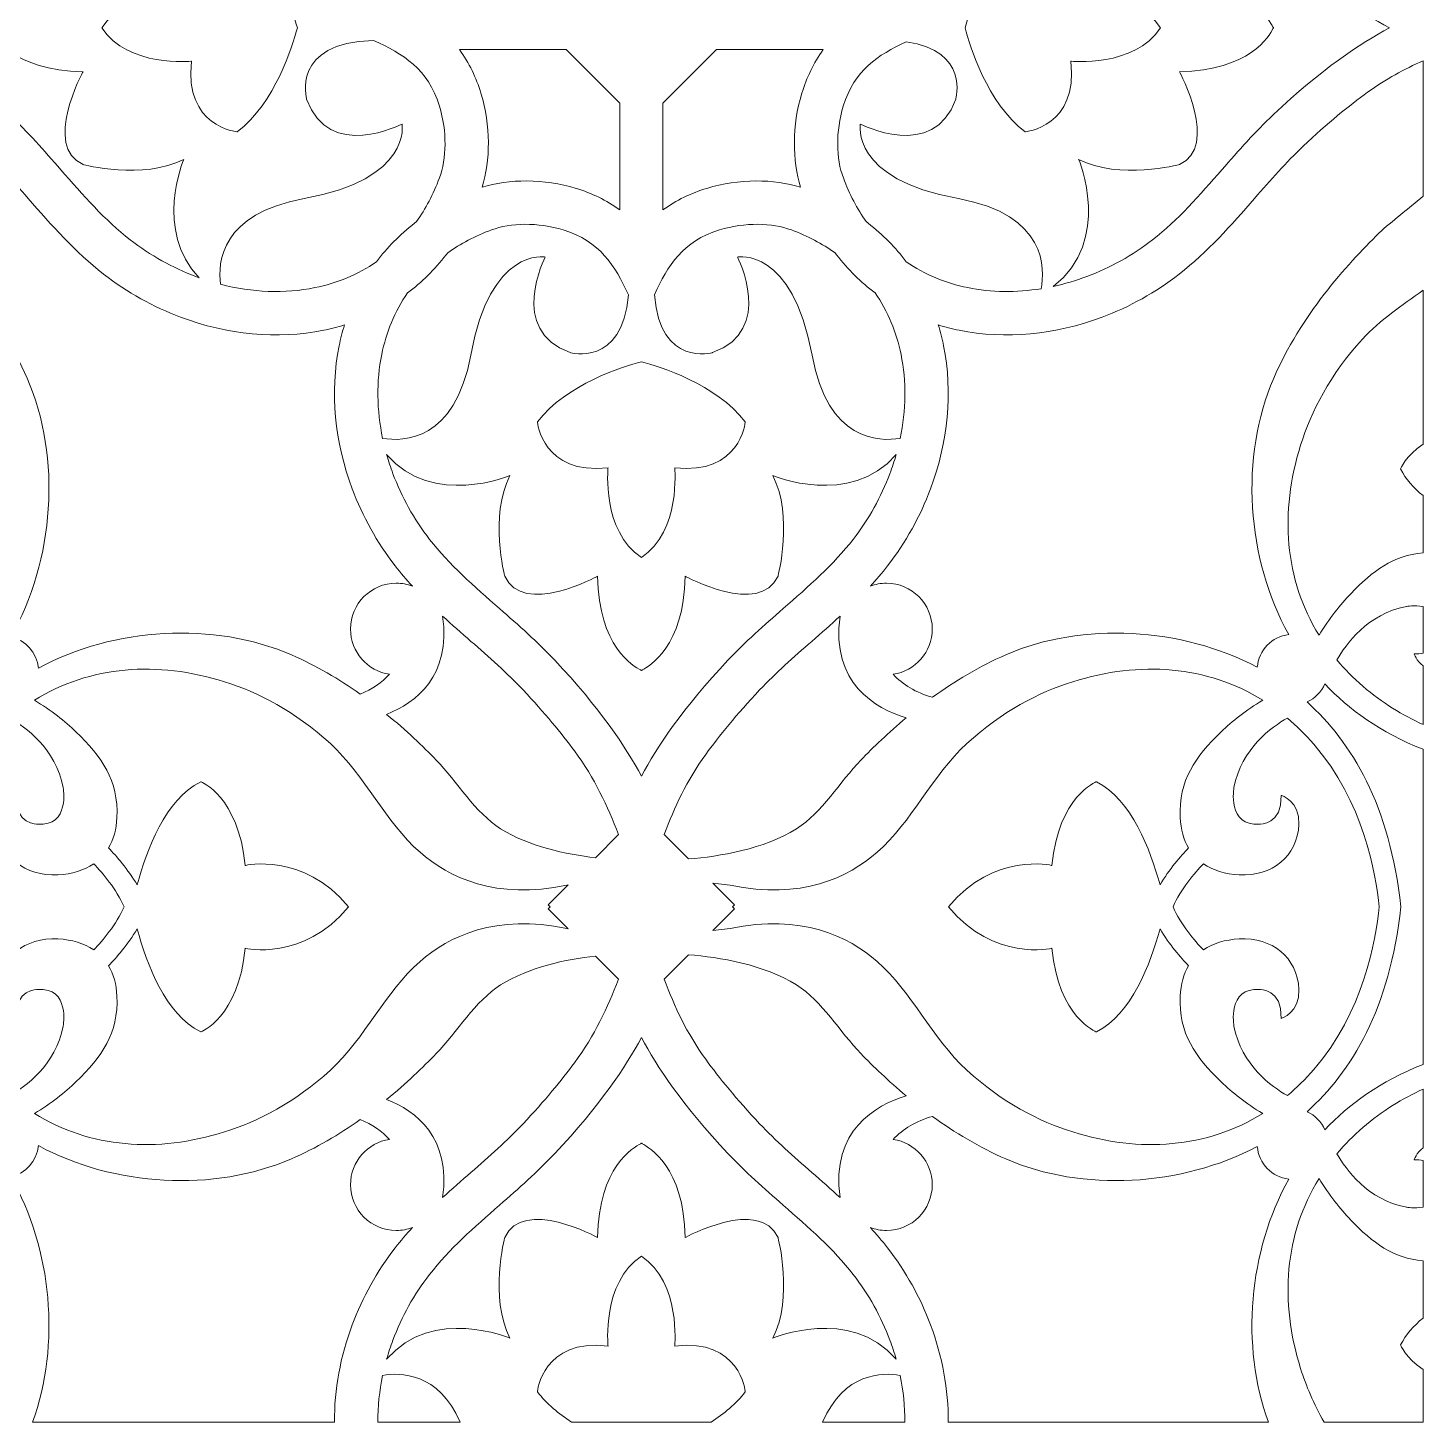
# Model space of a CAD drawing. Header units: millimetres. Extents: x -1200 to 1200, y -590 to 590.
# Drawn here: x 615 to 1200, y -590 to -5 of the extents above; entities that cross this region are included whole.
import ezdxf

# ---------------------------------------------------------------- set-up
doc = ezdxf.new("R2010")
doc.units = ezdxf.units.MM
doc.header["$MEASUREMENT"] = 0
doc.layers.add('Layer 1', color=7, linetype='Continuous')

msp = doc.modelspace()

# ---------------------------------------------------------------- linework, layer by layer
at = {"layer": 'Layer 1', "color": 250, "lineweight": 20}
for points, knots in [([(1044.8828, -113.8744), (1069.9049, -94.6566), (1055.5293, -60.6157), (1055.5293, -60.6157), (1072.5266, -69.3904), (1097.7459, -62.8099), (1097.7459, -62.8099), (1114.7422, -55.1318), (1097.7459, -23.8729), (1097.7459, -23.8729), (1127.2273, -23.3816), (1135.5683, -8.7954), (1136.9838, -5.7732), (1136.9838, -5.7732), (1137.2188, -5.7732), (1137.2188, -5.7732), (1137.2188, -5.7732), (1137.1832, -5.6755), (1137.1069, -5.4996), (1137.1832, -5.3235), (1137.2188, -5.2259), (1137.2188, -5.2259), (1137.2188, -5.2259), (1136.9838, -5.2259), (1136.9838, -5.2259), (1135.5683, -2.2027), (1127.2273, 12.3815), (1097.7459, 12.8728), (1097.7459, 12.8728), (1114.7422, 44.1337), (1097.7459, 51.8108), (1097.7459, 51.8108), (1072.5266, 58.3924), (1055.5293, 49.6166), (1055.5293, 49.6166), (1069.9069, 83.6586), (1044.8819, 102.8774), (1049.6412, 101.8469), (1054.372, 100.4533), (1059.0245, 98.7077), (1068.7233, 95.068), (1078.0679, 89.8892), (1086.5463, 83.3097), (1097.0595, 75.1514), (1106.332, 64.5569), (1115.5974, 53.9704), (1122.5737, 46.0014), (1129.551, 38.0313), (1137.1914, 30.8302), (1157.1633, 12.0133), (1173.6327, 0.9701), (1185.836, -5.4996), (1173.6327, -11.9671), (1157.1633, -23.0103), (1137.1914, -41.8283), (1129.551, -49.0283), (1122.5737, -56.9984), (1115.5974, -64.9675), (1106.332, -75.5549), (1097.0605, -86.1475), (1086.5463, -94.3047), (1078.0679, -100.8872), (1068.7233, -106.0651), (1059.0245, -109.7047), (1054.3731, -111.4503), (1049.6412, -112.8449), (1044.8828, -113.8744)], [0, 0, 0, 0, 0.04545455, 0.04545455, 0.04545455, 0.09090909, 0.09090909, 0.09090909, 0.13636364, 0.13636364, 0.13636364, 0.18181818, 0.18181818, 0.18181818, 0.22727273, 0.22727273, 0.22727273, 0.27272727, 0.27272727, 0.27272727, 0.31818182, 0.31818182, 0.31818182, 0.36363636, 0.36363636, 0.36363636, 0.40909091, 0.40909091, 0.40909091, 0.45454545, 0.45454545, 0.45454545, 0.5, 0.5, 0.5, 0.54545455, 0.54545455, 0.54545455, 0.59090909, 0.59090909, 0.59090909, 0.63636364, 0.63636364, 0.63636364, 0.68181818, 0.68181818, 0.68181818, 0.72727273, 0.72727273, 0.72727273, 0.77272727, 0.77272727, 0.77272727, 0.81818182, 0.81818182, 0.81818182, 0.86363636, 0.86363636, 0.86363636, 0.90909091, 0.90909091, 0.90909091, 0.95454545, 0.95454545, 0.95454545, 1, 1, 1, 1]), ([(686.8384, -110.2551), (667.5958, -90.6834), (680.2914, -60.6157), (680.2914, -60.6157), (663.295, -69.3904), (638.0747, -62.8099), (638.0747, -62.8099), (621.0784, -55.1318), (638.0747, -23.8729), (638.0747, -23.8729), (608.5934, -23.3816), (600.2523, -8.7954), (598.8378, -5.7732), (598.8378, -5.7732), (598.6019, -5.7732), (598.6019, -5.7732), (598.6019, -5.7732), (598.6374, -5.6755), (598.7137, -5.4996), (598.6374, -5.3235), (598.6019, -5.2259), (598.6019, -5.2259), (598.6019, -5.2259), (598.8378, -5.2259), (598.8378, -5.2259), (600.2523, -2.2027), (608.5934, 12.3815), (638.0747, 12.8728), (638.0747, 12.8728), (621.0784, 44.1337), (638.0747, 51.8108), (638.0747, 51.8108), (663.295, 58.3924), (680.2914, 49.6166), (680.2914, 49.6166), (667.5927, 79.6873), (686.8415, 99.2591), (686.3391, 99.08), (685.8399, 98.8969), (685.3394, 98.7077), (675.6398, 95.068), (666.2971, 89.8892), (657.8178, 83.3097), (647.3056, 75.1514), (638.031, 64.5569), (628.7646, 53.9704), (621.7893, 46.0014), (614.814, 38.0313), (607.1727, 30.8302), (587.2008, 12.0133), (570.7313, 0.9701), (558.529, -5.4996), (570.7313, -11.9671), (587.2008, -23.0103), (607.1727, -41.8283), (614.814, -49.0283), (621.7893, -56.9984), (628.7646, -64.9675), (638.031, -75.5549), (647.3046, -86.1475), (657.8178, -94.3047), (666.2971, -100.8872), (675.6398, -106.0651), (685.3394, -109.7047), (685.8399, -109.8939), (686.3391, -110.077), (686.8384, -110.2551)], [0, 0, 0, 0, 0.04545455, 0.04545455, 0.04545455, 0.09090909, 0.09090909, 0.09090909, 0.13636364, 0.13636364, 0.13636364, 0.18181818, 0.18181818, 0.18181818, 0.22727273, 0.22727273, 0.22727273, 0.27272727, 0.27272727, 0.27272727, 0.31818182, 0.31818182, 0.31818182, 0.36363636, 0.36363636, 0.36363636, 0.40909091, 0.40909091, 0.40909091, 0.45454545, 0.45454545, 0.45454545, 0.5, 0.5, 0.5, 0.54545455, 0.54545455, 0.54545455, 0.59090909, 0.59090909, 0.59090909, 0.63636364, 0.63636364, 0.63636364, 0.68181818, 0.68181818, 0.68181818, 0.72727273, 0.72727273, 0.72727273, 0.77272727, 0.77272727, 0.77272727, 0.81818182, 0.81818182, 0.81818182, 0.86363636, 0.86363636, 0.86363636, 0.90909091, 0.90909091, 0.90909091, 0.95454545, 0.95454545, 0.95454545, 1, 1, 1, 1]), ([(727.9415, -5.4996), (725.9432, 2.1674), (718.7036, 25.8051), (702.77, 38.0994), (702.77, 38.0994), (680.2914, 35.9073), (683.5801, 8.4865), (683.5801, 8.4865), (657.0103, 11.1934), (645.9347, -5.4996), (657.0103, -22.1935), (683.5801, -19.4845), (683.5801, -19.4845), (680.2914, -46.9063), (702.77, -49.0995), (702.77, -49.0995), (718.7036, -36.8031), (725.9432, -13.1665), (727.9415, -5.4996)], [0, 0, 0, 0, 0.16666667, 0.16666667, 0.16666667, 0.33333333, 0.33333333, 0.33333333, 0.5, 0.5, 0.5, 0.66666667, 0.66666667, 0.66666667, 0.83333333, 0.83333333, 0.83333333, 1, 1, 1, 1]), ([(1007.8791, -5.4996), (1009.8775, 2.1674), (1017.1171, 25.8051), (1033.0507, 38.0994), (1033.0507, 38.0994), (1055.5293, 35.9073), (1052.2405, 8.4865), (1052.2405, 8.4865), (1078.8104, 11.1934), (1089.8859, -5.4996), (1078.8104, -22.1935), (1052.2405, -19.4845), (1052.2405, -19.4845), (1055.5293, -46.9063), (1033.0507, -49.0995), (1033.0507, -49.0995), (1017.1171, -36.8031), (1009.8775, -13.1665), (1007.8791, -5.4996)], [0, 0, 0, 0, 0.16666667, 0.16666667, 0.16666667, 0.33333333, 0.33333333, 0.33333333, 0.5, 0.5, 0.5, 0.66666667, 0.66666667, 0.66666667, 0.83333333, 0.83333333, 0.83333333, 1, 1, 1, 1]), ([(759.8432, -10.7404), (724.9842, -11.6742), (731.8283, -35.3891), (731.8283, -35.3891), (741.1476, -61.7123), (771.8503, -45.8077), (771.8503, -45.8077), (771.8503, -45.8077), (776.2354, -68.8411), (730.7321, -77.0686), (695.9697, -83.3521), (694.4798, -103.7172), (695.7144, -112.9823), (709.011, -116.4084), (722.63, -116.9933), (735.3347, -114.4013), (744.5594, -112.5184), (753.3174, -108.9408), (761.1174, -103.5362), (765.5574, -97.6382), (770.87, -92.2031), (777.0917, -87.3753), (777.0917, -87.3753), (777.9398, -86.7262), (777.9398, -86.7262), (781.6872, -81.3928), (784.914, -75.2935), (787.4992, -68.3986), (790.5083, -60.3695), (790.7961, -48.9642), (787.5083, -38.2537), (782.7123, -22.6248), (772.2978, -16.4247), (759.8432, -10.7404)], [0, 0, 0, 0, 0.09090909, 0.09090909, 0.09090909, 0.18181818, 0.18181818, 0.18181818, 0.27272727, 0.27272727, 0.27272727, 0.36363636, 0.36363636, 0.36363636, 0.45454545, 0.45454545, 0.45454545, 0.54545455, 0.54545455, 0.54545455, 0.63636364, 0.63636364, 0.63636364, 0.72727273, 0.72727273, 0.72727273, 0.81818182, 0.81818182, 0.81818182, 0.90909091, 0.90909091, 0.90909091, 1, 1, 1, 1]), ([(983.2486, -11.3294), (1009.8378, -15.148), (1003.9924, -35.3891), (1003.9924, -35.3891), (994.674, -61.7123), (963.9704, -45.8077), (963.9704, -45.8077), (963.9704, -45.8077), (959.5832, -68.8411), (1005.0907, -77.0686), (1042.4066, -83.8139), (1041.3805, -106.7832), (1039.8022, -114.8326), (1029.3785, -116.5101), (1018.9273, -116.4216), (1009.0293, -114.4013), (999.8046, -112.5184), (991.0466, -108.9408), (983.2466, -103.5362), (978.8066, -97.6382), (973.495, -92.2031), (967.2713, -87.3753), (967.2713, -87.3753), (966.4252, -86.7262), (966.4252, -86.7262), (962.6768, -81.3928), (959.45, -75.2935), (956.8659, -68.3986), (953.8537, -60.3695), (953.568, -48.9642), (956.8567, -38.2537), (961.488, -23.1598), (971.3595, -16.8601), (983.2486, -11.3294)], [0, 0, 0, 0, 0.09090909, 0.09090909, 0.09090909, 0.18181818, 0.18181818, 0.18181818, 0.27272727, 0.27272727, 0.27272727, 0.36363636, 0.36363636, 0.36363636, 0.45454545, 0.45454545, 0.45454545, 0.54545455, 0.54545455, 0.54545455, 0.63636364, 0.63636364, 0.63636364, 0.72727273, 0.72727273, 0.72727273, 0.81818182, 0.81818182, 0.81818182, 0.90909091, 0.90909091, 0.90909091, 1, 1, 1, 1]), ([(619.3628, -273.8875), (618.7578, -267.4351), (614.0096, -262.1831), (607.8082, -260.8241), (626.092, -228.7891), (629.1205, -185.6988), (614.6768, -152.3729), (603.4049, -126.3692), (584.2456, -104.8169), (570.5421, -91.5989), (561.5493, -82.9289), (548.4611, -75.2192), (541.7818, -64.6206), (534.3388, -52.8206), (531.0673, -37.1582), (529.6374, -24.8485), (529.6374, -24.8485), (537.9215, -16.564), (537.9215, -16.564), (548.0869, -20.6026), (557.9229, -25.4344), (567.6622, -32.4788), (575.4184, -38.0909), (584.4306, -45.4517), (594.6805, -55.1094), (601.8103, -61.8293), (608.4358, -69.3976), (615.0592, -76.9648), (624.9144, -88.2267), (634.7788, -99.4947), (646.6812, -108.7302), (656.5771, -116.4114), (667.5469, -122.4823), (678.9876, -126.772), (698.5731, -134.1205), (719.5557, -136.214), (738.9754, -132.2529), (741.9174, -131.6527), (744.8238, -130.9121), (747.6825, -130.0323), (746.8038, -132.8938), (746.0646, -135.8), (745.4645, -138.7439), (741.5026, -158.1691), (743.5964, -179.1569), (750.9439, -198.749), (755.2334, -210.1929), (761.3015, -221.1639), (768.9795, -231.0647), (771.2595, -234.0035), (773.6625, -236.8192), (776.1611, -239.5404), (774.0601, -238.7499), (771.7853, -238.3176), (769.4097, -238.3176), (758.8141, -238.3176), (750.2219, -246.9143), (750.2219, -257.5129), (750.2219, -267.1686), (757.3527, -275.1601), (766.6334, -276.5059), (763.3863, -279.8902), (759.3133, -282.7853), (754.2083, -284.7801), (745.489, -278.6065), (735.8096, -272.8387), (725.4195, -268.3313), (692.9178, -254.2364), (651.1222, -256.7724), (619.3628, -273.8875)], [0, 0, 0, 0, 0.04347826, 0.04347826, 0.04347826, 0.08695652, 0.08695652, 0.08695652, 0.13043478, 0.13043478, 0.13043478, 0.17391304, 0.17391304, 0.17391304, 0.2173913, 0.2173913, 0.2173913, 0.26086957, 0.26086957, 0.26086957, 0.30434783, 0.30434783, 0.30434783, 0.34782609, 0.34782609, 0.34782609, 0.39130435, 0.39130435, 0.39130435, 0.43478261, 0.43478261, 0.43478261, 0.47826087, 0.47826087, 0.47826087, 0.52173913, 0.52173913, 0.52173913, 0.56521739, 0.56521739, 0.56521739, 0.60869565, 0.60869565, 0.60869565, 0.65217391, 0.65217391, 0.65217391, 0.69565217, 0.69565217, 0.69565217, 0.73913043, 0.73913043, 0.73913043, 0.7826087, 0.7826087, 0.7826087, 0.82608696, 0.82608696, 0.82608696, 0.86956522, 0.86956522, 0.86956522, 0.91304348, 0.91304348, 0.91304348, 0.95652174, 0.95652174, 0.95652174, 1, 1, 1, 1]), ([(805.4005, -72.2987), (808.9029, -61.0959), (809.0788, -46.4252), (804.9246, -32.8989), (802.9354, -26.4181), (799.9588, -20.1428), (795.8889, -14.5469), (795.8889, -14.5469), (840.6582, -14.5469), (840.6582, -14.5469), (840.6582, -14.5469), (863.1368, -37.032), (863.1368, -37.032), (863.1368, -37.032), (863.1368, -81.816), (863.1368, -81.816), (857.5415, -77.742), (851.269, -74.7655), (844.7899, -72.7748), (831.2666, -68.6204), (816.6002, -68.7953), (805.4005, -72.2987)], [0, 0, 0, 0, 0.14285714, 0.14285714, 0.14285714, 0.28571429, 0.28571429, 0.28571429, 0.42857143, 0.42857143, 0.42857143, 0.57142857, 0.57142857, 0.57142857, 0.71428571, 0.71428571, 0.71428571, 0.85714286, 0.85714286, 0.85714286, 1, 1, 1, 1]), ([(948.4761, -14.5469), (944.4042, -20.1428), (941.4276, -26.4181), (939.4385, -32.8989), (935.2863, -46.4252), (935.4602, -61.0959), (938.9625, -72.2987), (927.7629, -68.7953), (913.0975, -68.6204), (899.5741, -72.7748), (893.0951, -74.7655), (886.8225, -77.742), (881.2282, -81.816), (881.2282, -81.816), (881.2282, -37.032), (881.2282, -37.032), (881.2282, -37.032), (903.707, -14.5469), (903.707, -14.5469), (903.707, -14.5469), (948.4761, -14.5469), (948.4761, -14.5469)], [0, 0, 0, 0, 0.14285714, 0.14285714, 0.14285714, 0.28571429, 0.28571429, 0.28571429, 0.42857143, 0.42857143, 0.42857143, 0.57142857, 0.57142857, 0.57142857, 0.71428571, 0.71428571, 0.71428571, 0.85714286, 0.85714286, 0.85714286, 1, 1, 1, 1]), ([(1199.9503, -76.0534), (1199.9503, -76.0534), (1199.9503, -19.2842), (1199.9503, -19.2842), (1192.0659, -22.7754), (1184.3533, -26.943), (1176.7019, -32.4788), (1168.9466, -38.0909), (1159.9334, -45.4517), (1149.6846, -55.1094), (1142.5538, -61.8293), (1135.9293, -69.3976), (1129.3049, -76.9648), (1119.4486, -88.2267), (1109.5843, -99.4947), (1097.6829, -108.7302), (1087.7849, -116.4114), (1076.8161, -122.4823), (1065.3774, -126.772), (1045.791, -134.1205), (1024.8083, -136.214), (1005.3876, -132.2529), (1002.4466, -131.6527), (999.5402, -130.9121), (996.6804, -130.0323), (997.5581, -132.8938), (998.2985, -135.8), (998.9005, -138.7439), (1002.8595, -158.1691), (1000.7656, -179.1569), (993.4202, -198.749), (989.1297, -210.1929), (983.0615, -221.1639), (975.3835, -231.0647), (973.1045, -234.0035), (970.7015, -236.8192), (968.2039, -239.5404), (970.3039, -238.7499), (972.5778, -238.3176), (974.9534, -238.3176), (985.55, -238.3176), (994.1433, -246.9143), (994.1433, -257.5129), (994.1433, -267.1686), (987.0124, -275.1601), (977.7306, -276.5059), (981.8107, -280.7589), (987.1964, -284.2399), (994.2998, -286.133), (1003.5042, -279.4497), (1013.8303, -273.1663), (1024.9761, -268.3313), (1057.2785, -254.3229), (1098.7598, -256.746), (1130.447, -273.5783), (1130.9371, -266.4016), (1136.5435, -260.6267), (1143.6449, -259.879), (1125.8351, -227.9437), (1123.0089, -185.3712), (1137.3103, -152.3729), (1148.5821, -126.3692), (1167.7415, -104.8169), (1181.4449, -91.5989), (1186.8896, -86.3499), (1193.8344, -81.4529), (1199.9503, -76.0534)], [0, 0, 0, 0, 0.04545455, 0.04545455, 0.04545455, 0.09090909, 0.09090909, 0.09090909, 0.13636364, 0.13636364, 0.13636364, 0.18181818, 0.18181818, 0.18181818, 0.22727273, 0.22727273, 0.22727273, 0.27272727, 0.27272727, 0.27272727, 0.31818182, 0.31818182, 0.31818182, 0.36363636, 0.36363636, 0.36363636, 0.40909091, 0.40909091, 0.40909091, 0.45454545, 0.45454545, 0.45454545, 0.5, 0.5, 0.5, 0.54545455, 0.54545455, 0.54545455, 0.59090909, 0.59090909, 0.59090909, 0.63636364, 0.63636364, 0.63636364, 0.68181818, 0.68181818, 0.68181818, 0.72727273, 0.72727273, 0.72727273, 0.77272727, 0.77272727, 0.77272727, 0.81818182, 0.81818182, 0.81818182, 0.86363636, 0.86363636, 0.86363636, 0.90909091, 0.90909091, 0.90909091, 0.95454545, 0.95454545, 0.95454545, 1, 1, 1, 1]), ([(866.7368, -117.4277), (861.1089, -105.1647), (854.874, -94.9385), (839.4367, -90.1971), (828.7293, -86.9084), (817.3273, -87.1942), (809.3004, -90.2062), (802.4076, -92.7921), (796.3079, -96.0198), (790.9781, -99.7683), (790.9781, -99.7683), (790.3293, -100.6167), (790.3293, -100.6167), (785.5008, -106.8402), (780.0693, -112.1542), (774.173, -116.5955), (768.769, -124.3978), (765.1934, -133.1572), (763.311, -142.3846), (761.0055, -153.6872), (761.215, -165.71), (763.6974, -177.5873), (772.3812, -179.044), (794.1063, -178.8507), (800.6341, -142.7183), (808.8592, -97.1998), (831.8849, -101.5861), (831.8849, -101.5861), (831.8849, -101.5861), (815.9849, -132.2977), (842.3005, -141.6217), (842.3005, -141.6217), (864.2259, -147.951), (866.7368, -117.4277)], [0, 0, 0, 0, 0.09090909, 0.09090909, 0.09090909, 0.18181818, 0.18181818, 0.18181818, 0.27272727, 0.27272727, 0.27272727, 0.36363636, 0.36363636, 0.36363636, 0.45454545, 0.45454545, 0.45454545, 0.54545455, 0.54545455, 0.54545455, 0.63636364, 0.63636364, 0.63636364, 0.72727273, 0.72727273, 0.72727273, 0.81818182, 0.81818182, 0.81818182, 0.90909091, 0.90909091, 0.90909091, 1, 1, 1, 1]), ([(980.6666, -177.5873), (983.15, -165.71), (983.3585, -153.6872), (981.0541, -142.3846), (979.1697, -133.1572), (975.5951, -124.3978), (970.191, -116.5955), (964.2948, -112.1542), (958.8622, -106.8402), (954.0358, -100.6167), (954.0358, -100.6167), (953.387, -99.7683), (953.387, -99.7683), (948.054, -96.0198), (941.9564, -92.7921), (935.0636, -90.2062), (927.0367, -87.1942), (915.6358, -86.9084), (904.9283, -90.1971), (889.489, -94.9374), (883.2551, -105.1638), (877.6283, -117.4266), (880.1381, -147.952), (902.0636, -141.6217), (902.0636, -141.6217), (928.3802, -132.2977), (912.4802, -101.5861), (912.4802, -101.5861), (912.4802, -101.5861), (935.507, -97.1998), (943.731, -142.7183), (950.2578, -178.8476), (971.9829, -179.0419), (980.6666, -177.5873)], [0, 0, 0, 0, 0.09090909, 0.09090909, 0.09090909, 0.18181818, 0.18181818, 0.18181818, 0.27272727, 0.27272727, 0.27272727, 0.36363636, 0.36363636, 0.36363636, 0.45454545, 0.45454545, 0.45454545, 0.54545455, 0.54545455, 0.54545455, 0.63636364, 0.63636364, 0.63636364, 0.72727273, 0.72727273, 0.72727273, 0.81818182, 0.81818182, 0.81818182, 0.90909091, 0.90909091, 0.90909091, 1, 1, 1, 1]), ([(1199.9503, -225.6163), (1199.9503, -225.6163), (1199.9503, -201.6013), (1199.9503, -201.6013), (1196.0066, -198.4102), (1192.7066, -194.7033), (1190.5212, -190.3842), (1190.5212, -190.3842), (1192.5571, -185.0223), (1199.9503, -179.989), (1199.9503, -179.989), (1199.9503, -115.5071), (1199.9503, -115.5071), (1191.1212, -121.7855), (1182.0022, -127.8767), (1174.5255, -136.0126), (1160.9229, -150.8104), (1153.0384, -166.2898), (1148.5975, -180.4508), (1139.7439, -208.6782), (1141.8561, -236.7745), (1156.3456, -260.1425), (1160.5263, -253.089), (1165.2042, -247.3018), (1169.6066, -242.709), (1178.7388, -233.1815), (1187.4642, -226.6356), (1199.9503, -225.6163)], [0, 0, 0, 0, 0.11111111, 0.11111111, 0.11111111, 0.22222222, 0.22222222, 0.22222222, 0.33333333, 0.33333333, 0.33333333, 0.44444444, 0.44444444, 0.44444444, 0.55555556, 0.55555556, 0.55555556, 0.66666667, 0.66666667, 0.66666667, 0.77777778, 0.77777778, 0.77777778, 0.88888889, 0.88888889, 0.88888889, 1, 1, 1, 1]), ([(872.1815, -145.5075), (879.8473, -147.5075), (903.4781, -154.7482), (915.7689, -170.6873), (915.7689, -170.6873), (913.5764, -193.1724), (886.1636, -189.8816), (886.1636, -189.8816), (888.8707, -216.4591), (872.1815, -227.5379), (855.4924, -216.4591), (858.2015, -189.8816), (858.2015, -189.8816), (830.7886, -193.1724), (828.5951, -170.6873), (828.5951, -170.6873), (840.8879, -154.7482), (864.5177, -147.5075), (872.1815, -145.5075)], [0, 0, 0, 0, 0.16666667, 0.16666667, 0.16666667, 0.33333333, 0.33333333, 0.33333333, 0.5, 0.5, 0.5, 0.66666667, 0.66666667, 0.66666667, 0.83333333, 0.83333333, 0.83333333, 1, 1, 1, 1]), ([(872.1815, -319.2422), (878.6493, -307.0353), (889.6893, -290.5611), (908.5018, -270.5845), (915.6998, -262.941), (923.6676, -255.9616), (931.6334, -248.9854), (942.2178, -239.7173), (952.8073, -230.4411), (960.9632, -219.9248), (967.5429, -211.4431), (972.7202, -202.0967), (976.3588, -192.3942), (977.3473, -189.7545), (978.2249, -187.0894), (978.9866, -184.4069), (959.5547, -206.8055), (927.2839, -193.1724), (927.2839, -193.1724), (936.0551, -210.1736), (929.4764, -235.4001), (929.4764, -235.4001), (921.8015, -252.4013), (890.5496, -235.4001), (890.5496, -235.4001), (890.0595, -264.89), (875.4774, -273.2334), (872.4561, -274.6484), (872.4561, -274.6484), (872.4561, -274.8844), (872.4561, -274.8844), (872.4561, -274.8844), (872.3585, -274.8488), (872.1815, -274.7725), (872.0066, -274.8488), (871.9079, -274.8844), (871.9079, -274.8844), (871.9079, -274.8844), (871.9079, -274.6484), (871.9079, -274.6484), (868.8876, -273.2334), (854.3056, -264.89), (853.8154, -235.4001), (853.8154, -235.4001), (822.5645, -252.4013), (814.8886, -235.4001), (814.8886, -235.4001), (808.3089, -210.1736), (817.0821, -193.1724), (817.0821, -193.1724), (784.8103, -206.8076), (765.3784, -184.4048), (766.1401, -187.0894), (767.0147, -189.7545), (768.0052, -192.3942), (771.6429, -202.0967), (776.8221, -211.4431), (783.3998, -219.9248), (791.5557, -230.4401), (802.1463, -239.7173), (812.7286, -248.9854), (820.6974, -255.9616), (828.6652, -262.941), (835.8632, -270.5845), (854.6747, -290.5611), (865.7147, -307.0353), (872.1815, -319.2422)], [0, 0, 0, 0, 0.04545455, 0.04545455, 0.04545455, 0.09090909, 0.09090909, 0.09090909, 0.13636364, 0.13636364, 0.13636364, 0.18181818, 0.18181818, 0.18181818, 0.22727273, 0.22727273, 0.22727273, 0.27272727, 0.27272727, 0.27272727, 0.31818182, 0.31818182, 0.31818182, 0.36363636, 0.36363636, 0.36363636, 0.40909091, 0.40909091, 0.40909091, 0.45454545, 0.45454545, 0.45454545, 0.5, 0.5, 0.5, 0.54545455, 0.54545455, 0.54545455, 0.59090909, 0.59090909, 0.59090909, 0.63636364, 0.63636364, 0.63636364, 0.68181818, 0.68181818, 0.68181818, 0.72727273, 0.72727273, 0.72727273, 0.77272727, 0.77272727, 0.77272727, 0.81818182, 0.81818182, 0.81818182, 0.86363636, 0.86363636, 0.86363636, 0.90909091, 0.90909091, 0.90909091, 0.95454545, 0.95454545, 0.95454545, 1, 1, 1, 1]), ([(1199.9503, -297.5831), (1199.9503, -297.5831), (1199.9503, -272.976), (1199.9503, -272.976), (1197.0744, -270.7941), (1196.2202, -267.8817), (1196.2202, -267.8817), (1197.6205, -267.9438), (1198.8572, -267.8745), (1199.9503, -267.7037), (1199.9503, -267.7037), (1199.9503, -248.0638), (1199.9503, -248.0638), (1196.3391, -247.4484), (1192.9293, -248.075), (1192.9293, -248.075), (1176.6724, -251.1348), (1167.4975, -264.0111), (1163.8354, -270.4736), (1167.0734, -274.3381), (1170.7019, -278.0328), (1174.7371, -281.53), (1182.7384, -288.4635), (1191.4161, -293.6718), (1199.9503, -297.5831)], [0, 0, 0, 0, 0.125, 0.125, 0.125, 0.25, 0.25, 0.25, 0.375, 0.375, 0.375, 0.5, 0.5, 0.5, 0.625, 0.625, 0.625, 0.75, 0.75, 0.75, 0.875, 0.875, 0.875, 1, 1, 1, 1]), ([(765.3845, -293.2924), (773.5954, -299.992), (780.6215, -306.7169), (786.1751, -312.4806), (794.8446, -321.473), (802.552, -334.5659), (813.1466, -341.2492), (824.9442, -348.6923), (840.6022, -351.9658), (852.9073, -353.396), (852.9073, -353.396), (862.5704, -343.7282), (862.5704, -343.7282), (858.0174, -331.6892), (852.6358, -320.176), (844.1361, -308.6355), (838.67, -301.2177), (831.6367, -292.6922), (822.586, -283.0813), (815.8669, -275.9484), (808.3009, -269.3211), (800.7367, -262.6958), (796.7442, -259.1985), (792.7497, -255.7012), (788.8466, -252.1124), (792.4201, -277.2952), (777.6765, -288.4229), (765.3845, -293.2924)], [0, 0, 0, 0, 0.11111111, 0.11111111, 0.11111111, 0.22222222, 0.22222222, 0.22222222, 0.33333333, 0.33333333, 0.33333333, 0.44444444, 0.44444444, 0.44444444, 0.55555556, 0.55555556, 0.55555556, 0.66666667, 0.66666667, 0.66666667, 0.77777778, 0.77777778, 0.77777778, 0.88888889, 0.88888889, 0.88888889, 1, 1, 1, 1]), ([(881.7612, -343.6957), (881.7612, -343.6957), (891.9998, -353.9383), (891.9998, -353.9383), (904.8113, -352.8875), (923.6097, -349.854), (937.249, -341.2492), (947.8425, -334.5659), (955.55, -321.473), (964.2185, -312.4806), (969.3632, -307.1431), (975.77, -300.9797), (983.2121, -294.7755), (970.4392, -290.8673), (951.5188, -280.2798), (955.5174, -252.1124), (951.6123, -255.7012), (947.6208, -259.1985), (943.6283, -262.6958), (936.0632, -269.3211), (928.4971, -275.9484), (921.7792, -283.0813), (912.1242, -293.3331), (904.7646, -302.3479), (899.1551, -310.1064), (891.229, -321.0692), (886.1045, -332.1571), (881.7612, -343.6957)], [0, 0, 0, 0, 0.11111111, 0.11111111, 0.11111111, 0.22222222, 0.22222222, 0.22222222, 0.33333333, 0.33333333, 0.33333333, 0.44444444, 0.44444444, 0.44444444, 0.55555556, 0.55555556, 0.55555556, 0.66666667, 0.66666667, 0.66666667, 0.77777778, 0.77777778, 0.77777778, 0.88888889, 0.88888889, 0.88888889, 1, 1, 1, 1]), ([(749.4266, -374.0044), (730.3792, -397.1669), (706.0588, -391.3514), (706.0588, -391.3514), (703.3181, -420.416), (687.4181, -426.4492), (687.4181, -426.4492), (672.5097, -418.9023), (664.8663, -398.0774), (660.7405, -383.2145), (656.9066, -389.7635), (652.0384, -395.3094), (648.772, -398.6867), (650.8384, -402.1626), (652.0649, -406.4218), (652.2886, -411.4429), (652.9821, -427.0302), (645.9896, -436.935), (635.1103, -447.3699), (630.5168, -451.7735), (624.7324, -456.4528), (617.6818, -460.6367), (641.0421, -475.1283), (669.1294, -477.2412), (697.3497, -468.385), (711.5066, -463.9428), (726.9825, -456.0561), (741.775, -442.4494), (756.5971, -428.8205), (764.6331, -409.739), (779.3757, -396.8913), (791.4164, -386.4025), (811.2236, -376.7143), (840.9306, -383.125), (840.9306, -383.125), (841.4829, -383.186), (841.4829, -383.186), (841.4829, -383.186), (833.1134, -374.8141), (833.1134, -374.8141), (833.1134, -374.8141), (833.9218, -374.0044), (833.9218, -374.0044), (833.9218, -374.0044), (833.1134, -373.1957), (833.1134, -373.1957), (833.1134, -373.1957), (841.4829, -364.8228), (841.4829, -364.8228), (841.4829, -364.8228), (840.9306, -364.8828), (840.9306, -364.8828), (811.2236, -371.2924), (791.4164, -361.6042), (779.3757, -351.1144), (764.6331, -338.2697), (756.5971, -319.1862), (741.775, -305.5563), (726.9825, -291.9507), (711.5066, -284.064), (697.3497, -279.6227), (669.1294, -270.7655), (641.0421, -272.8784), (617.6818, -287.3721), (624.7324, -291.5549), (630.5168, -296.2322), (635.1103, -300.6379), (645.9896, -311.0717), (652.9821, -320.9756), (652.2886, -336.5648), (652.0649, -341.5859), (650.8384, -345.8451), (648.772, -349.321), (652.0384, -352.6972), (656.9066, -358.2433), (660.7405, -364.7922), (664.8663, -349.9293), (672.5097, -329.1033), (687.4181, -321.5575), (687.4181, -321.5575), (703.3181, -327.5907), (706.0588, -356.6563), (706.0588, -356.6563), (730.3792, -350.8418), (749.4266, -374.0044)], [0, 0, 0, 0, 0.03571429, 0.03571429, 0.03571429, 0.07142857, 0.07142857, 0.07142857, 0.10714286, 0.10714286, 0.10714286, 0.14285714, 0.14285714, 0.14285714, 0.17857143, 0.17857143, 0.17857143, 0.21428571, 0.21428571, 0.21428571, 0.25, 0.25, 0.25, 0.28571429, 0.28571429, 0.28571429, 0.32142857, 0.32142857, 0.32142857, 0.35714286, 0.35714286, 0.35714286, 0.39285714, 0.39285714, 0.39285714, 0.42857143, 0.42857143, 0.42857143, 0.46428571, 0.46428571, 0.46428571, 0.5, 0.5, 0.5, 0.53571429, 0.53571429, 0.53571429, 0.57142857, 0.57142857, 0.57142857, 0.60714286, 0.60714286, 0.60714286, 0.64285714, 0.64285714, 0.64285714, 0.67857143, 0.67857143, 0.67857143, 0.71428571, 0.71428571, 0.71428571, 0.75, 0.75, 0.75, 0.78571429, 0.78571429, 0.78571429, 0.82142857, 0.82142857, 0.82142857, 0.85714286, 0.85714286, 0.85714286, 0.89285714, 0.89285714, 0.89285714, 0.92857143, 0.92857143, 0.92857143, 0.96428571, 0.96428571, 0.96428571, 1, 1, 1, 1]), ([(910.4412, -374.0044), (910.4412, -374.0044), (911.2507, -374.8141), (911.2507, -374.8141), (911.2507, -374.8141), (902.1266, -383.9398), (902.1266, -383.9398), (902.1266, -383.9398), (909.4639, -383.125), (909.4639, -383.125), (939.172, -376.7143), (958.9792, -386.4025), (971.0187, -396.8913), (985.7615, -409.739), (993.7985, -428.8205), (1008.6195, -442.4494), (1023.413, -456.0561), (1038.889, -463.9428), (1053.0459, -468.385), (1081.2652, -477.2412), (1109.3533, -475.1283), (1132.7148, -460.6367), (1125.6622, -456.4528), (1119.8778, -451.7735), (1115.2863, -447.3699), (1104.406, -436.935), (1097.4144, -427.0302), (1098.1059, -411.4429), (1098.3307, -406.4218), (1099.5551, -402.1626), (1101.6225, -398.6867), (1098.356, -395.3094), (1093.4879, -389.7635), (1089.6531, -383.2145), (1085.5303, -398.0774), (1077.8839, -418.9023), (1062.9765, -426.4492), (1062.9765, -426.4492), (1047.0765, -420.416), (1044.3358, -391.3514), (1044.3358, -391.3514), (1020.0164, -397.1669), (1000.9679, -374.0044), (1020.0164, -350.8418), (1044.3358, -356.6563), (1044.3358, -356.6563), (1047.0765, -327.5907), (1062.9765, -321.5575), (1062.9765, -321.5575), (1077.8839, -329.1033), (1085.5303, -349.9293), (1089.6531, -364.7922), (1093.4879, -358.2433), (1098.356, -352.6972), (1101.6225, -349.321), (1099.5551, -345.8451), (1098.3307, -341.5859), (1098.1059, -336.5648), (1097.4144, -320.9756), (1104.406, -311.0717), (1115.2863, -300.6379), (1119.8778, -296.2322), (1125.6622, -291.5549), (1132.7148, -287.3721), (1109.3533, -272.8784), (1081.2652, -270.7655), (1053.0459, -279.6227), (1038.889, -284.064), (1023.413, -291.9507), (1008.6195, -305.5563), (993.7985, -319.1862), (985.7615, -338.2697), (971.0187, -351.1144), (958.9792, -361.6042), (939.172, -371.2924), (909.4639, -364.8828), (909.4639, -364.8828), (902.1266, -364.0669), (902.1266, -364.0669), (902.1266, -364.0669), (911.2507, -373.1957), (911.2507, -373.1957), (911.2507, -373.1957), (910.4412, -374.0044), (910.4412, -374.0044)], [0, 0, 0, 0, 0.03571429, 0.03571429, 0.03571429, 0.07142857, 0.07142857, 0.07142857, 0.10714286, 0.10714286, 0.10714286, 0.14285714, 0.14285714, 0.14285714, 0.17857143, 0.17857143, 0.17857143, 0.21428571, 0.21428571, 0.21428571, 0.25, 0.25, 0.25, 0.28571429, 0.28571429, 0.28571429, 0.32142857, 0.32142857, 0.32142857, 0.35714286, 0.35714286, 0.35714286, 0.39285714, 0.39285714, 0.39285714, 0.42857143, 0.42857143, 0.42857143, 0.46428571, 0.46428571, 0.46428571, 0.5, 0.5, 0.5, 0.53571429, 0.53571429, 0.53571429, 0.57142857, 0.57142857, 0.57142857, 0.60714286, 0.60714286, 0.60714286, 0.64285714, 0.64285714, 0.64285714, 0.67857143, 0.67857143, 0.67857143, 0.71428571, 0.71428571, 0.71428571, 0.75, 0.75, 0.75, 0.78571429, 0.78571429, 0.78571429, 0.82142857, 0.82142857, 0.82142857, 0.85714286, 0.85714286, 0.85714286, 0.89285714, 0.89285714, 0.89285714, 0.92857143, 0.92857143, 0.92857143, 0.96428571, 0.96428571, 0.96428571, 1, 1, 1, 1]), ([(1199.9503, -440.0711), (1199.9503, -440.0711), (1199.9503, -307.9376), (1199.9503, -307.9376), (1182.1049, -300.8901), (1168.7534, -291.1786), (1158.7659, -280.5677), (1157.2934, -283.9104), (1154.6229, -286.603), (1151.2995, -288.1055), (1169.9005, -304.7974), (1186.0913, -331.4532), (1190.6158, -374.0044), (1186.0913, -416.5556), (1169.9005, -443.2104), (1151.2995, -459.9023), (1154.6229, -461.4047), (1157.2934, -464.0984), (1158.7659, -467.44), (1168.7534, -456.8292), (1182.1049, -447.1176), (1199.9503, -440.0711)], [0, 0, 0, 0, 0.14285714, 0.14285714, 0.14285714, 0.28571429, 0.28571429, 0.28571429, 0.42857143, 0.42857143, 0.42857143, 0.57142857, 0.57142857, 0.57142857, 0.71428571, 0.71428571, 0.71428571, 0.85714286, 0.85714286, 0.85714286, 1, 1, 1, 1]), ([(568.8937, -374.0044), (570.2188, -388.0484), (575.4744, -418.1933), (596.2995, -442.2379), (599.7968, -446.2743), (603.4893, -449.9038), (607.3517, -453.1427), (613.8124, -449.4806), (626.6849, -440.302), (629.7439, -424.0404), (629.7439, -424.0404), (632.7673, -407.5856), (619.0181, -408.6832), (619.0181, -408.6832), (609.3948, -408.4074), (609.9439, -420.7497), (609.9439, -420.7497), (602.0554, -418.4354), (602.5191, -408.6018), (603.1568, -395.0602), (613.7747, -386.7341), (627.5453, -387.4472), (633.4425, -387.7524), (638.5354, -389.3027), (642.5453, -392.0512), (646.2642, -388.1949), (652.0679, -381.4434), (655.2673, -374.0044), (652.0679, -366.5633), (646.2642, -359.8118), (642.5453, -355.9555), (638.5354, -358.7061), (633.4425, -360.2543), (627.5453, -360.5595), (613.7747, -361.2726), (603.1568, -352.9485), (602.5191, -339.407), (602.0554, -329.5723), (609.9439, -327.2571), (609.9439, -327.2571), (609.3948, -339.6002), (619.0181, -339.3235), (619.0181, -339.3235), (632.7673, -340.4201), (629.7439, -323.9653), (629.7439, -323.9653), (626.6849, -307.7047), (613.8124, -298.5261), (607.3517, -294.862), (603.4893, -298.1029), (599.7968, -301.7324), (596.2995, -305.7688), (575.4744, -329.8144), (570.2188, -359.9593), (568.8937, -374.0044)], [0, 0, 0, 0, 0.05555556, 0.05555556, 0.05555556, 0.11111111, 0.11111111, 0.11111111, 0.16666667, 0.16666667, 0.16666667, 0.22222222, 0.22222222, 0.22222222, 0.27777778, 0.27777778, 0.27777778, 0.33333333, 0.33333333, 0.33333333, 0.38888889, 0.38888889, 0.38888889, 0.44444444, 0.44444444, 0.44444444, 0.5, 0.5, 0.5, 0.55555556, 0.55555556, 0.55555556, 0.61111111, 0.61111111, 0.61111111, 0.66666667, 0.66666667, 0.66666667, 0.72222222, 0.72222222, 0.72222222, 0.77777778, 0.77777778, 0.77777778, 0.83333333, 0.83333333, 0.83333333, 0.88888889, 0.88888889, 0.88888889, 0.94444444, 0.94444444, 0.94444444, 1, 1, 1, 1]), ([(1095.1273, -374.0044), (1098.3277, -381.4434), (1104.1304, -388.1949), (1107.8493, -392.0512), (1111.8602, -389.3027), (1116.9521, -387.7524), (1122.8503, -387.4472), (1136.6188, -386.7341), (1147.2378, -395.0602), (1147.8764, -408.6018), (1148.3391, -418.4354), (1140.4496, -420.7497), (1140.4496, -420.7497), (1141.0008, -408.4074), (1131.3764, -408.6832), (1131.3764, -408.6832), (1117.6273, -407.5856), (1120.6507, -424.0404), (1120.6507, -424.0404), (1123.7096, -440.302), (1136.5822, -449.4806), (1143.0429, -453.1427), (1146.9052, -449.9038), (1150.5988, -446.2743), (1154.0951, -442.2379), (1174.9221, -418.1933), (1180.1758, -388.0484), (1181.5029, -374.0044), (1180.1758, -359.9593), (1174.9221, -329.8144), (1154.0951, -305.7688), (1150.5988, -301.7324), (1146.9052, -298.1029), (1143.0429, -294.862), (1136.5822, -298.5261), (1123.7096, -307.7047), (1120.6507, -323.9653), (1120.6507, -323.9653), (1117.6273, -340.4201), (1131.3764, -339.3235), (1131.3764, -339.3235), (1141.0008, -339.6002), (1140.4496, -327.2571), (1140.4496, -327.2571), (1148.3391, -329.5723), (1147.8764, -339.407), (1147.2378, -352.9485), (1136.6188, -361.2726), (1122.8503, -360.5595), (1116.9521, -360.2543), (1111.8602, -358.7061), (1107.8493, -355.9555), (1104.1304, -359.8118), (1098.3277, -366.5633), (1095.1273, -374.0044)], [0, 0, 0, 0, 0.05555556, 0.05555556, 0.05555556, 0.11111111, 0.11111111, 0.11111111, 0.16666667, 0.16666667, 0.16666667, 0.22222222, 0.22222222, 0.22222222, 0.27777778, 0.27777778, 0.27777778, 0.33333333, 0.33333333, 0.33333333, 0.38888889, 0.38888889, 0.38888889, 0.44444444, 0.44444444, 0.44444444, 0.5, 0.5, 0.5, 0.55555556, 0.55555556, 0.55555556, 0.61111111, 0.61111111, 0.61111111, 0.66666667, 0.66666667, 0.66666667, 0.72222222, 0.72222222, 0.72222222, 0.77777778, 0.77777778, 0.77777778, 0.83333333, 0.83333333, 0.83333333, 0.88888889, 0.88888889, 0.88888889, 0.94444444, 0.94444444, 0.94444444, 1, 1, 1, 1]), ([(765.3845, -454.7143), (773.5954, -448.0158), (780.6215, -441.2898), (786.1751, -435.5281), (794.8446, -426.5327), (802.552, -413.4408), (813.1466, -406.7596), (824.9442, -399.3154), (840.6022, -396.0419), (852.9073, -394.6116), (852.9073, -394.6116), (862.5704, -404.2795), (862.5704, -404.2795), (858.0174, -416.3186), (852.6358, -427.8317), (844.1361, -439.3713), (838.67, -446.791), (831.6367, -455.3156), (822.586, -464.9274), (815.8669, -472.0593), (808.3009, -478.6856), (800.7367, -485.3119), (796.7442, -488.8082), (792.7497, -492.3055), (788.8466, -495.8953), (792.4201, -470.7125), (777.6765, -459.5839), (765.3845, -454.7143)], [0, 0, 0, 0, 0.11111111, 0.11111111, 0.11111111, 0.22222222, 0.22222222, 0.22222222, 0.33333333, 0.33333333, 0.33333333, 0.44444444, 0.44444444, 0.44444444, 0.55555556, 0.55555556, 0.55555556, 0.66666667, 0.66666667, 0.66666667, 0.77777778, 0.77777778, 0.77777778, 0.88888889, 0.88888889, 0.88888889, 1, 1, 1, 1]), ([(881.7612, -404.311), (881.7612, -404.311), (891.9998, -394.0705), (891.9998, -394.0705), (904.8113, -395.1192), (923.6097, -398.1537), (937.249, -406.7596), (947.8425, -413.4408), (955.55, -426.5327), (964.2185, -435.5281), (969.3632, -440.8646), (975.77, -447.0271), (983.2121, -453.2292), (970.4392, -457.1404), (951.5188, -467.7259), (955.5174, -495.8953), (951.6123, -492.3055), (947.6208, -488.8082), (943.6283, -485.3119), (936.0632, -478.6856), (928.4971, -472.0593), (921.7792, -464.9274), (912.1242, -454.6747), (904.7646, -445.6589), (899.1551, -437.9014), (891.229, -426.9376), (886.1045, -415.8506), (881.7612, -404.311)], [0, 0, 0, 0, 0.11111111, 0.11111111, 0.11111111, 0.22222222, 0.22222222, 0.22222222, 0.33333333, 0.33333333, 0.33333333, 0.44444444, 0.44444444, 0.44444444, 0.55555556, 0.55555556, 0.55555556, 0.66666667, 0.66666667, 0.66666667, 0.77777778, 0.77777778, 0.77777778, 0.88888889, 0.88888889, 0.88888889, 1, 1, 1, 1]), ([(872.1815, -428.7645), (878.6493, -440.9714), (889.6893, -457.4456), (908.5018, -477.4232), (915.6998, -485.0658), (923.6676, -492.0451), (931.6334, -499.0213), (942.2178, -508.2914), (952.8073, -517.5657), (960.9632, -528.0829), (967.5429, -536.5646), (972.7202, -545.91), (976.3588, -555.6125), (977.3473, -558.2522), (978.2249, -560.9174), (978.9866, -563.5988), (959.5547, -541.2002), (927.2839, -554.8353), (927.2839, -554.8353), (936.0551, -537.8341), (929.4764, -512.6076), (929.4764, -512.6076), (921.8015, -495.6054), (890.5496, -512.6076), (890.5496, -512.6076), (890.0595, -483.1167), (875.4774, -474.7734), (872.4561, -473.3583), (872.4561, -473.3583), (872.4561, -473.1213), (872.4561, -473.1213), (872.4561, -473.1213), (872.3585, -473.1569), (872.1815, -473.2342), (872.0066, -473.1569), (871.9079, -473.1213), (871.9079, -473.1213), (871.9079, -473.1213), (871.9079, -473.3583), (871.9079, -473.3583), (868.8876, -474.7734), (854.3056, -483.1167), (853.8154, -512.6076), (853.8154, -512.6076), (822.5645, -495.6054), (814.8886, -512.6076), (814.8886, -512.6076), (808.3089, -537.8341), (817.0821, -554.8353), (817.0821, -554.8353), (784.8103, -541.2002), (765.3784, -563.6019), (766.1401, -560.9205), (767.0147, -558.2522), (768.0052, -555.6125), (771.6429, -545.91), (776.8221, -536.5646), (783.3998, -528.0829), (791.5557, -517.5666), (802.1463, -508.2914), (812.7286, -499.0213), (820.6974, -492.0451), (828.6652, -485.0658), (835.8632, -477.4232), (854.6747, -457.4456), (865.7147, -440.9714), (872.1815, -428.7645)], [0, 0, 0, 0, 0.04545455, 0.04545455, 0.04545455, 0.09090909, 0.09090909, 0.09090909, 0.13636364, 0.13636364, 0.13636364, 0.18181818, 0.18181818, 0.18181818, 0.22727273, 0.22727273, 0.22727273, 0.27272727, 0.27272727, 0.27272727, 0.31818182, 0.31818182, 0.31818182, 0.36363636, 0.36363636, 0.36363636, 0.40909091, 0.40909091, 0.40909091, 0.45454545, 0.45454545, 0.45454545, 0.5, 0.5, 0.5, 0.54545455, 0.54545455, 0.54545455, 0.59090909, 0.59090909, 0.59090909, 0.63636364, 0.63636364, 0.63636364, 0.68181818, 0.68181818, 0.68181818, 0.72727273, 0.72727273, 0.72727273, 0.77272727, 0.77272727, 0.77272727, 0.81818182, 0.81818182, 0.81818182, 0.86363636, 0.86363636, 0.86363636, 0.90909091, 0.90909091, 0.90909091, 0.95454545, 0.95454545, 0.95454545, 1, 1, 1, 1]), ([(1199.9503, -499.943), (1199.9503, -499.943), (1199.9503, -480.3051), (1199.9503, -480.3051), (1198.8572, -480.1342), (1197.6205, -480.065), (1196.2202, -480.1271), (1196.2202, -480.1271), (1197.0744, -477.2137), (1199.9503, -475.0307), (1199.9503, -475.0307), (1199.9503, -450.4236), (1199.9503, -450.4236), (1191.4161, -454.337), (1182.7384, -459.5442), (1174.7371, -466.4788), (1170.7019, -469.976), (1167.0734, -473.6686), (1163.8354, -477.532), (1167.4975, -483.9956), (1176.6724, -496.8719), (1192.9293, -499.9307), (1192.9293, -499.9307), (1196.3391, -500.5583), (1199.9503, -499.943)], [0, 0, 0, 0, 0.125, 0.125, 0.125, 0.25, 0.25, 0.25, 0.375, 0.375, 0.375, 0.5, 0.5, 0.5, 0.625, 0.625, 0.625, 0.75, 0.75, 0.75, 0.875, 0.875, 0.875, 1, 1, 1, 1]), ([(1000.8693, -590.0217), (1000.8693, -590.0217), (1135.0792, -590.0217), (1135.0792, -590.0217), (1123.374, -557.9155), (1126.8287, -518.2807), (1143.6449, -488.1277), (1136.5435, -487.38), (1130.9371, -481.6061), (1130.447, -474.4285), (1098.7598, -491.2608), (1057.2785, -493.6849), (1024.9761, -479.6754), (1013.8303, -474.8415), (1003.5042, -468.558), (994.2998, -461.8757), (987.1964, -463.7668), (981.8107, -467.2477), (977.7306, -471.5008), (987.0124, -472.8487), (994.1433, -480.8391), (994.1433, -490.4948), (994.1433, -501.0945), (985.55, -509.6891), (974.9534, -509.6891), (972.5778, -509.6891), (970.3039, -509.2568), (968.2039, -508.4674), (970.7015, -511.1895), (973.1045, -514.0032), (975.3835, -516.9431), (983.0615, -526.8428), (989.1297, -537.8148), (993.4202, -549.2588), (998.389, -562.5124), (1000.9547, -576.4059), (1000.8693, -590.0217)], [0, 0, 0, 0, 0.08333333, 0.08333333, 0.08333333, 0.16666667, 0.16666667, 0.16666667, 0.25, 0.25, 0.25, 0.33333333, 0.33333333, 0.33333333, 0.41666667, 0.41666667, 0.41666667, 0.5, 0.5, 0.5, 0.58333333, 0.58333333, 0.58333333, 0.66666667, 0.66666667, 0.66666667, 0.75, 0.75, 0.75, 0.83333333, 0.83333333, 0.83333333, 0.91666667, 0.91666667, 0.91666667, 1, 1, 1, 1]), ([(616.9079, -590.0217), (616.9079, -590.0217), (743.4937, -590.0217), (743.4937, -590.0217), (743.4072, -576.4059), (745.973, -562.5124), (750.9439, -549.2588), (755.2334, -537.8148), (761.3015, -526.8428), (768.9795, -516.9431), (771.2595, -514.0032), (773.6625, -511.1895), (776.1611, -508.4674), (774.0601, -509.2568), (771.7853, -509.6891), (769.4097, -509.6891), (758.8141, -509.6891), (750.2219, -501.0945), (750.2219, -490.4948), (750.2219, -480.8391), (757.3527, -472.8487), (766.6334, -471.5008), (763.3863, -468.1165), (759.3133, -465.2214), (754.2083, -463.2266), (745.489, -469.4023), (735.8096, -475.167), (725.4195, -479.6754), (692.9178, -493.7713), (651.1222, -491.2343), (619.3628, -474.1203), (618.7578, -480.5737), (614.0096, -485.8236), (607.8082, -487.1827), (625.0811, -517.4476), (628.7351, -557.5798), (616.9079, -590.0217)], [0, 0, 0, 0, 0.08333333, 0.08333333, 0.08333333, 0.16666667, 0.16666667, 0.16666667, 0.25, 0.25, 0.25, 0.33333333, 0.33333333, 0.33333333, 0.41666667, 0.41666667, 0.41666667, 0.5, 0.5, 0.5, 0.58333333, 0.58333333, 0.58333333, 0.66666667, 0.66666667, 0.66666667, 0.75, 0.75, 0.75, 0.83333333, 0.83333333, 0.83333333, 0.91666667, 0.91666667, 0.91666667, 1, 1, 1, 1]), ([(1158.4019, -590.0217), (1158.4019, -590.0217), (1199.9503, -590.0217), (1199.9503, -590.0217), (1199.9503, -590.0217), (1199.9503, -568.0177), (1199.9503, -568.0177), (1192.5571, -562.9834), (1190.5212, -557.6225), (1190.5212, -557.6225), (1192.7066, -553.3043), (1196.0066, -549.5965), (1199.9503, -546.4054), (1199.9503, -546.4054), (1199.9503, -522.3894), (1199.9503, -522.3894), (1187.4642, -521.3722), (1178.7388, -514.8252), (1169.6066, -505.2987), (1165.2042, -500.7048), (1160.5263, -494.9188), (1156.3456, -487.8642), (1141.8561, -511.2322), (1139.7439, -539.3285), (1148.5975, -567.5559), (1150.8662, -574.7895), (1154.033, -582.367), (1158.4019, -590.0217)], [0, 0, 0, 0, 0.11111111, 0.11111111, 0.11111111, 0.22222222, 0.22222222, 0.22222222, 0.33333333, 0.33333333, 0.33333333, 0.44444444, 0.44444444, 0.44444444, 0.55555556, 0.55555556, 0.55555556, 0.66666667, 0.66666667, 0.66666667, 0.77777778, 0.77777778, 0.77777778, 0.88888889, 0.88888889, 0.88888889, 1, 1, 1, 1]), ([(842.9218, -590.0217), (842.9218, -590.0217), (901.4432, -590.0217), (901.4432, -590.0217), (906.7812, -586.5966), (911.8507, -582.4005), (915.7689, -577.3204), (915.7689, -577.3204), (913.5764, -554.8353), (886.1636, -558.1251), (886.1636, -558.1251), (888.8707, -531.5486), (872.1815, -520.4688), (855.4924, -531.5486), (858.2015, -558.1251), (858.2015, -558.1251), (830.7886, -554.8353), (828.5951, -577.3204), (828.5951, -577.3204), (832.5133, -582.4005), (837.5839, -586.5966), (842.9218, -590.0217)], [0, 0, 0, 0, 0.14285714, 0.14285714, 0.14285714, 0.28571429, 0.28571429, 0.28571429, 0.42857143, 0.42857143, 0.42857143, 0.57142857, 0.57142857, 0.57142857, 0.71428571, 0.71428571, 0.71428571, 0.85714286, 0.85714286, 0.85714286, 1, 1, 1, 1]), ([(761.7042, -590.0217), (761.7042, -590.0217), (796.2144, -590.0217), (796.2144, -590.0217), (787.2032, -569.1428), (770.929, -569.2059), (763.6974, -570.4194), (762.3306, -576.9573), (761.6534, -583.5398), (761.7042, -590.0217)], [0, 0, 0, 0, 0.33333333, 0.33333333, 0.33333333, 0.66666667, 0.66666667, 0.66666667, 1, 1, 1, 1]), ([(948.1507, -590.0217), (948.1507, -590.0217), (982.6598, -590.0217), (982.6598, -590.0217), (982.7116, -583.5398), (982.0333, -576.9573), (980.6666, -570.4194), (973.435, -569.2089), (957.1618, -569.1449), (948.1507, -590.0217)], [0, 0, 0, 0, 0.33333333, 0.33333333, 0.33333333, 0.66666667, 0.66666667, 0.66666667, 1, 1, 1, 1])]:
    msp.add_open_spline(points, degree=3, knots=knots, dxfattribs=at)

doc.saveas('drawing.dxf')
